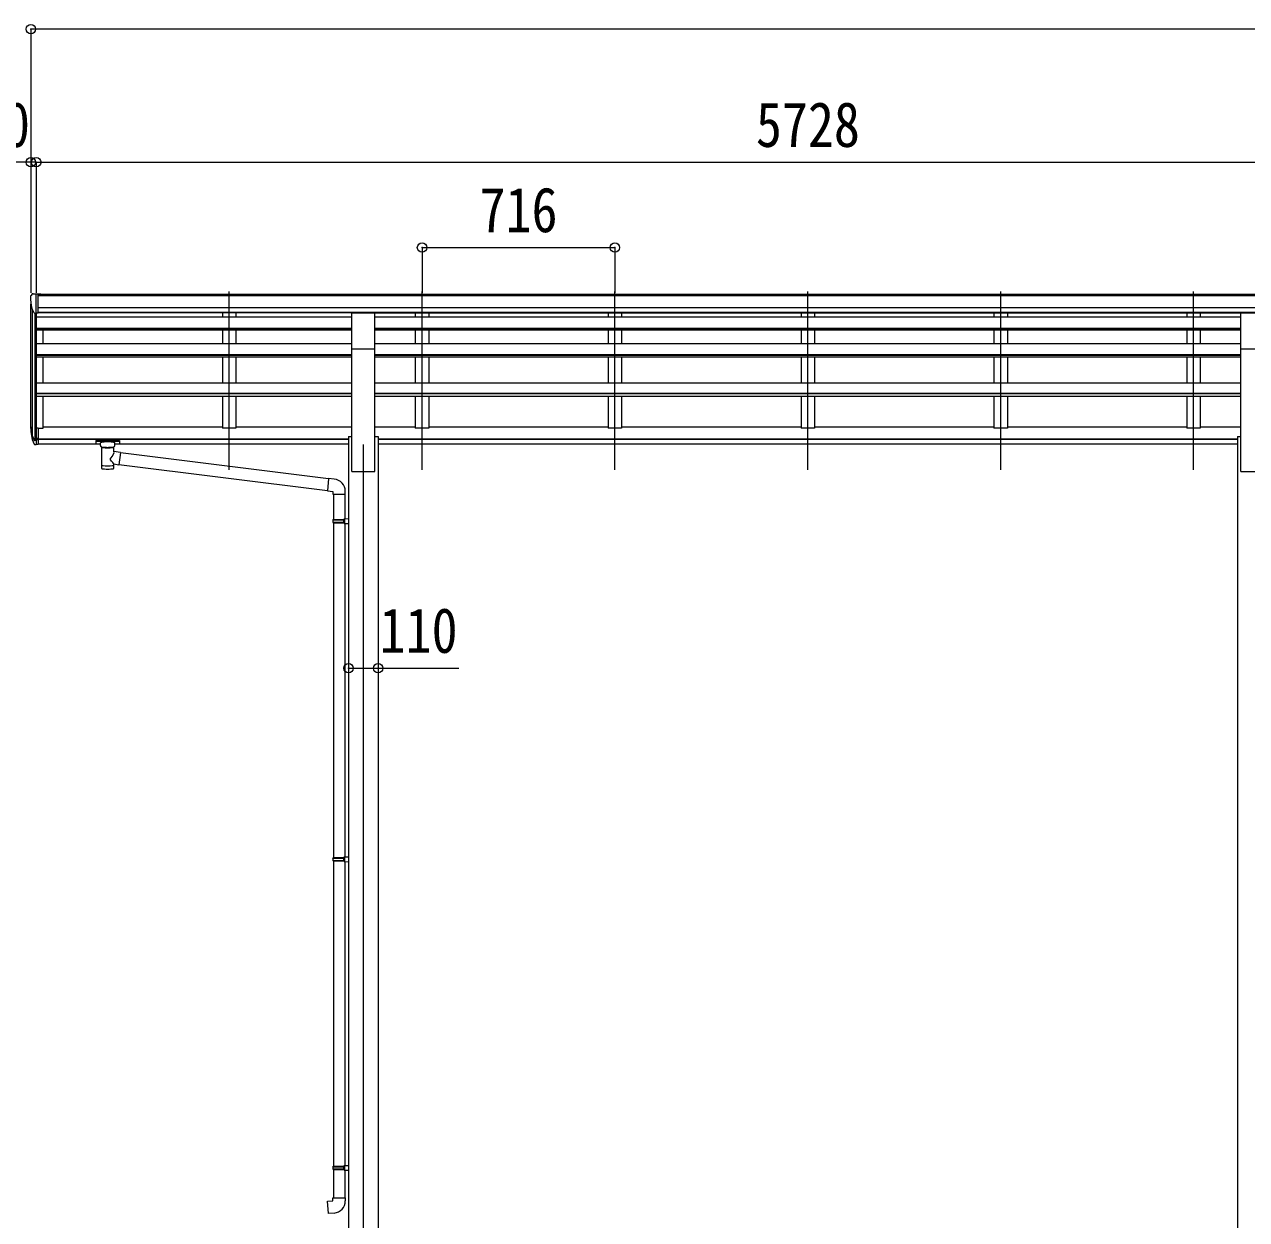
# Model space of a CAD drawing. Units: millimetres at full size. Extents: x -9783 to 9892, y -6828 to 6752.
# Drawn here: x -3218 to 1318, y -3801 to 637 of the extents above; entities that cross this region are included whole.
import ezdxf
from ezdxf.enums import TextEntityAlignment as Align

# ---------------------------------------------------------------- set-up
doc = ezdxf.new("R2010")
doc.units = ezdxf.units.MM
doc.header["$LTSCALE"] = 35
doc.header["$PDMODE"] = 32
doc.header["$PDSIZE"] = 35
for name, color, linetype, lineweight in [('0-1_本体', 4, 'Continuous', 9), ('0-2_部品', 7, 'Continuous', 9), ('0-8_PARTS2', 2, 'Continuous', 9), ('0-A_寸法', 6, 'Continuous', 9)]:
    doc.layers.add(name, color=color, linetype=linetype, lineweight=lineweight)
doc.styles.add('ＭＳ ゴシック', font='')
doc.styles.get('ＭＳ ゴシック').set_extended_font_data('MS Gothic')

msp = doc.modelspace()

# ---------------------------------------------------------------- linework, layer by layer
at = {"layer": '0-1_本体'}
for p, q in [((-3194.3, -864.36), (-3194.3, -401.96)), ((-3167.8, -365.2), (2537.2, -365.2)), ((-3167.8, -370.56), (2547.2, -370.56)), ((-3190.01, -420.76), (-3190.01, -888.62)), ((-3180.3, -436.11), (-3180.3, -906.62)), ((-3174.3, -435.59), (-3174.3, -862.19)), ((-2002.8, -449.98), (-3174.3, -449.98)), ((-3167.8, -414.08), (2547.2, -414.08)), ((-3167.8, -431.75), (2547.2, -431.75)), ((-2002.8, -434.12), (-3167.8, -434.12)), ((-2483.3, -434.12), (-2483.3, -450.39)), ((-2433.3, -434.12), (-2433.3, -450.39)), ((-1917.8, -434.24), (1297.2, -434.24)), ((1297.2, -449.98), (-1917.8, -449.98)), ((-1767.3, -434.12), (-1767.3, -450.39)), ((-1717.3, -434.12), (-1717.3, -450.39)), ((-1051.3, -434.12), (-1051.3, -450.39)), ((-1001.3, -434.12), (-1001.3, -450.39)), ((-335.3, -434.12), (-335.3, -450.39)), ((-285.3, -434.12), (-285.3, -450.39)), ((380.7, -434.12), (380.7, -450.39)), ((430.7, -434.12), (430.7, -450.39)), ((1096.7, -434.24), (1096.7, -449.98)), ((1146.7, -434.24), (1146.7, -449.98)), ((-3174.3, -491.68), (-2002.8, -491.68)), ((-3174.3, -493.37), (-2002.8, -493.37)), ((-3174.3, -497.78), (-2002.8, -497.78)), ((-3149.3, -548.75), (-3149.3, -497.78)), ((-2483.3, -497.78), (-2483.3, -503.55)), ((-2483.3, -497.78), (-2483.3, -548.75)), ((-2433.3, -497.78), (-2433.3, -503.55)), ((-2433.3, -497.78), (-2433.3, -548.75)), ((-1917.8, -491.68), (1297.2, -491.68)), ((-1917.8, -493.37), (1297.2, -493.37)), ((-1917.8, -497.78), (1297.2, -497.78)), ((-1767.3, -497.78), (-1767.3, -503.55)), ((-1767.3, -497.78), (-1767.3, -548.75)), ((-1717.3, -497.78), (-1717.3, -548.77)), ((-1717.3, -498.19), (-1717.3, -503.96)), ((-1051.3, -497.78), (-1051.3, -548.77)), ((-1051.3, -498.19), (-1051.3, -503.96)), ((-1001.3, -497.78), (-1001.3, -548.77)), ((-1001.3, -498.19), (-1001.3, -503.96)), ((-335.3, -497.78), (-335.3, -548.77)), ((-335.3, -498.19), (-335.3, -503.96)), ((-285.3, -497.78), (-285.3, -548.77)), ((-285.3, -498.19), (-285.3, -503.96)), ((380.7, -497.78), (380.7, -548.77)), ((380.7, -498.19), (380.7, -503.96)), ((430.7, -497.78), (430.7, -548.77)), ((430.7, -498.19), (430.7, -503.96)), ((1096.7, -497.78), (1096.7, -548.77)), ((1096.7, -498.19), (1096.7, -503.96)), ((1146.7, -497.78), (1146.7, -548.77)), ((1146.7, -498.19), (1146.7, -503.96)), ((-3174.3, -548.77), (-2002.8, -548.77)), ((-3174.3, -589.42), (-2002.8, -589.42)), ((-2002.8, -1023.62), (-2002.8, -567.99)), ((-1917.8, -548.77), (1297.2, -548.77)), ((-1917.8, -1023.62), (-1917.8, -567.99)), ((-1917.8, -589.42), (1297.2, -589.42)), ((1297.2, -1023.62), (1297.2, -567.99)), ((-3174.3, -591.1), (-2002.8, -591.1)), ((-3174.3, -597.82), (-2002.8, -597.82)), ((-3149.3, -694.5), (-3149.3, -597.81)), ((-2483.3, -597.81), (-2483.3, -694.5)), ((-2433.3, -597.81), (-2433.3, -694.5)), ((-1917.8, -591.1), (1297.2, -591.1)), ((-1917.8, -597.82), (1297.2, -597.82)), ((-1767.3, -597.81), (-1767.3, -694.5)), ((-1717.3, -597.81), (-1717.3, -694.5)), ((-1051.3, -598.22), (-1051.3, -694.5)), ((-1001.3, -598.22), (-1001.3, -694.5)), ((-335.3, -598.22), (-335.3, -694.5)), ((-285.3, -598.22), (-285.3, -694.5)), ((380.7, -598.22), (380.7, -694.5)), ((430.7, -598.22), (430.7, -694.5)), ((1096.7, -598.22), (1096.7, -694.5)), ((1146.7, -598.22), (1146.7, -694.5)), ((-3174.3, -694.5), (-2002.8, -694.5)), ((-1917.8, -694.5), (1297.2, -694.5)), ((-2002.8, -733.96), (-3174.3, -733.96)), ((-2002.8, -735.64), (-3174.3, -735.64)), ((-2002.8, -744.69), (-3174.3, -744.69)), ((-3149.3, -863.02), (-3149.3, -745.1)), ((-2483.3, -744.69), (-2483.3, -863.02)), ((1297.2, -733.96), (-1917.8, -733.96)), ((1297.2, -735.64), (-1917.8, -735.64)), ((1297.2, -744.69), (-1917.8, -744.69)), ((-1767.3, -744.69), (-1767.3, -863.02)), ((-1051.3, -744.69), (-1051.3, -863.02)), ((-335.3, -744.69), (-335.3, -863.02)), ((380.7, -744.69), (380.7, -863.02)), ((1096.7, -744.69), (1096.7, -863.02)), ((-3149.3, -857.8), (-2483.3, -857.8)), ((-2433.3, -857.8), (-2002.8, -857.8)), ((-1917.8, -857.8), (-1767.3, -857.8)), ((-1717.3, -857.8), (-1051.3, -857.8)), ((-1001.3, -857.8), (-335.3, -857.8)), ((-285.3, -857.8), (380.7, -857.8)), ((430.7, -857.8), (1096.7, -857.8)), ((1146.7, -857.8), (1297.2, -857.8)), ((-3167.8, -863.02), (-3149.3, -863.02)), ((-3167.8, -902.11), (-2015.3, -902.11)), ((-3167.8, -903.49), (-2015.3, -903.49)), ((-2015.3, -893.62), (-2002.8, -893.62)), ((-2015.3, -893.62), (-2015.3, -4373.62)), ((-1917.8, -893.62), (-1905.3, -893.62)), ((-1905.3, -893.62), (-1905.3, -4373.62)), ((-1905.3, -902.11), (1284.7, -902.11)), ((-1905.3, -903.49), (1284.7, -903.49)), ((1284.7, -893.62), (1297.2, -893.62)), ((1284.7, -893.62), (1284.7, -4373.62)), ((-3167.8, -920.67), (-2936.3, -920.67)), ((-2882.3, -920.67), (-2015.3, -920.67)), ((-1905.3, -920.67), (1284.7, -920.67)), ((-2002.8, -1023.62), (-1917.8, -1023.62)), ((1297.2, -1023.62), (1382.2, -1023.62))]:
    msp.add_line(p, q, dxfattribs=at)
for points in [[(-2433.3, -744.69), (-2433.3, -863.02), (-2483.3, -863.02)], [(-1717.3, -744.69), (-1717.3, -863.02), (-1767.3, -863.02)], [(-1001.3, -744.69), (-1001.3, -863.02), (-1051.3, -863.02)], [(-285.3, -744.69), (-285.3, -863.02), (-335.3, -863.02)], [(430.7, -744.69), (430.7, -863.02), (380.7, -863.02)], [(1146.7, -744.69), (1146.7, -863.02), (1096.7, -863.02)]]:
    msp.add_lwpolyline(points, dxfattribs=at)
at = {"layer": '0-2_部品'}
for p, q in [((-3196.3, -372.97), (-3196.3, -373.6)), ((-3189.39, -364.17), (-3193.45, -369.98)), ((-3186.3, -363.6), (-3188.63, -363.74)), ((-3186.3, -363.6), (-3167.8, -363.6)), ((-3174.3, -436.59), (-3174.3, -363.6)), ((-3167.8, -363.6), (-3157.8, -363.69)), ((-3167.8, -435.59), (-3167.8, -363.6)), ((-3157.8, -365.2), (-3157.8, -363.69)), ((-3181.92, -434.77), (-3191.2, -418.71)), ((-3174.3, -436.59), (-3179.51, -436.27)), ((-3167.8, -435.59), (-3174.3, -435.59)), ((-2002.8, -433.84), (-1917.8, -433.84)), ((-2002.8, -567.99), (-2002.8, -433.84)), ((-1917.8, -567.99), (-1917.8, -433.84)), ((1297.2, -433.84), (1382.2, -433.84)), ((1297.2, -567.99), (1297.2, -433.84)), ((-2002.8, -567.99), (-1917.8, -567.99)), ((1297.2, -567.99), (1382.2, -567.99)), ((-3191.91, -888.23), (-3181.74, -907.4)), ((-3180.73, -906.15), (-3190.49, -887.73)), ((-3189.32, -905.08), (-3181.74, -922.57)), ((-3174.3, -906.9), (-3179.43, -906.9)), ((-3174.3, -862.19), (-3174.3, -924.07)), ((-3167.8, -862.19), (-3174.3, -862.19)), ((-3167.8, -900.5), (-3174.3, -900.5)), ((-3167.8, -905.9), (-3174.3, -905.9)), ((-3167.8, -862.19), (-3167.8, -923.25)), ((-3174.3, -908.9), (-3179.14, -908.9)), ((-3174.3, -924.07), (-3179.14, -924.07)), ((-3167.8, -923.25), (-3174.3, -923.25)), ((-2952.8, -908.96), (-2952.8, -919.72)), ((-2952.8, -909.15), (-2952.8, -910.7)), ((-2950.8, -908.3), (-2867.8, -908.3)), ((-2950.8, -910.48), (-2867.8, -910.48)), ((-2950.8, -920.39), (-2936.3, -920.39)), ((-2936.3, -927.19), (-2936.3, -916.92)), ((-2932.2, -931.7), (-2932.21, -1011.99)), ((-2886.4, -949.27), (-2886.4, -931.68)), ((-2861.18, -953.18), (-2886.4, -949.26)), ((-2882.3, -927.19), (-2882.3, -916.92)), ((-2882.3, -920.39), (-2867.8, -920.39)), ((-2865.8, -908.96), (-2865.8, -919.72)), ((-2886.38, -1011.99), (-2886.4, -995.36)), ((-2886.4, -995.61), (-2868.2, -998.43)), ((-2861.18, -953.18), (-2868.2, -998.43)), ((-2861.18, -953.18), (-2089.21, -1049.98)), ((-2093.22, -1095.8), (-2868.2, -998.43)), ((-2068.38, -1051.8), (-2089.21, -1049.98)), ((-2073.3, -1107.55), (-2027.3, -1107.55)), ((-2071.3, -1107.55), (-2071.3, -1201.54)), ((-2029.3, -1107.55), (-2029.3, -1198.98)), ((-2027.3, -1107.55), (-2027.3, -1096.63)), ((-2073.3, -1203.54), (-2072.3, -1201.54)), ((-2073.3, -1203.54), (-2029.3, -1203.54)), ((-2073.3, -1203.54), (-2073.3, -1211.54)), ((-2073.3, -1211.54), (-2029.3, -1211.54)), ((-2073.3, -1211.54), (-2072.3, -1213.54)), ((-2072.3, -1201.54), (-2029.3, -1201.54)), ((-2072.3, -1213.54), (-2029.3, -1213.54)), ((-2071.3, -1213.54), (-2071.3, -2457.32)), ((-2033.77, -1203.54), (-2034.2, -1201.54)), ((-2031.3, -1199.04), (-2015.3, -1198.57)), ((-2031.3, -1201.04), (-2031.3, -1199.04)), ((-2031.3, -1201.04), (-2029.3, -1201.04)), ((-2031.3, -1216.04), (-2031.3, -1214.04)), ((-2031.3, -1216.04), (-2015.3, -1216.51)), ((-2029.3, -1216.1), (-2029.3, -2454.76)), ((-2015.3, -1198.57), (-2015.3, -1216.51)), ((-2073.3, -2459.32), (-2072.3, -2457.32)), ((-2073.3, -2459.32), (-2029.3, -2459.32)), ((-2073.3, -2459.32), (-2073.3, -2467.32)), ((-2073.3, -2467.32), (-2029.3, -2467.32)), ((-2073.3, -2467.32), (-2072.3, -2469.32)), ((-2072.3, -2457.32), (-2029.3, -2457.32)), ((-2072.3, -2469.32), (-2029.3, -2469.32)), ((-2071.3, -2469.32), (-2071.3, -3602.89)), ((-2033.77, -2459.32), (-2034.2, -2457.32)), ((-2031.3, -2454.82), (-2015.3, -2454.35)), ((-2031.3, -2456.82), (-2031.3, -2454.82)), ((-2031.3, -2456.82), (-2029.3, -2456.82)), ((-2031.3, -2471.82), (-2031.3, -2469.82)), ((-2031.3, -2471.82), (-2015.3, -2472.29)), ((-2029.3, -2471.87), (-2029.3, -3600.33)), ((-2015.3, -2454.35), (-2015.3, -2472.29)), ((-2073.3, -3604.89), (-2072.3, -3602.89)), ((-2073.3, -3604.89), (-2029.3, -3604.89)), ((-2073.3, -3604.89), (-2073.3, -3612.89)), ((-2073.3, -3612.89), (-2029.3, -3612.89)), ((-2073.3, -3612.89), (-2072.3, -3614.89)), ((-2072.3, -3602.89), (-2029.3, -3602.89)), ((-2072.3, -3614.89), (-2029.3, -3614.89)), ((-2071.3, -3614.89), (-2071.3, -3721.03)), ((-2033.77, -3604.89), (-2034.2, -3602.89)), ((-2031.3, -3600.39), (-2015.3, -3599.92)), ((-2031.3, -3602.39), (-2031.3, -3600.39)), ((-2031.3, -3602.39), (-2029.3, -3602.39)), ((-2031.3, -3617.39), (-2031.3, -3615.39)), ((-2031.3, -3617.39), (-2015.3, -3617.86)), ((-2029.3, -3617.45), (-2029.3, -3721.03)), ((-2015.3, -3599.92), (-2015.3, -3617.86)), ((-2073.3, -3721.03), (-2027.3, -3721.03)), ((-2073.3, -3731.03), (-2073.3, -3721.03)), ((-2027.3, -3721.03), (-2027.3, -3731.94))]:
    msp.add_line(p, q, dxfattribs=at)
for points in [[(-2952.8, -908.96), (-2952.76, -908.77), (-2952.68, -908.63), (-2952.58, -908.54), (-2952.48, -908.48), (-2952.36, -908.43), (-2952.06, -908.37), (-2951.57, -908.32), (-2951.03, -908.3), (-2950.8, -908.3)], [(-2952.8, -919.72), (-2952.76, -919.92), (-2952.68, -920.06), (-2952.58, -920.15), (-2952.48, -920.21), (-2952.36, -920.26), (-2952.06, -920.32), (-2951.57, -920.36), (-2951.03, -920.38), (-2950.8, -920.39)], [(-2936.26, -927.14), (-2936.28, -927.49), (-2936.04, -928.45), (-2935.52, -929.33), (-2934.71, -930.17), (-2933.6, -930.97), (-2932.2, -931.7)], [(-2886.4, -931.68), (-2886.17, -931.59), (-2884.81, -930.85), (-2883.7, -930.01), (-2882.94, -929.14), (-2882.48, -928.24), (-2882.31, -927.36)], [(-2867.8, -908.3), (-2867.45, -908.3), (-2866.92, -908.33), (-2866.47, -908.38), (-2866.16, -908.46), (-2865.99, -908.56), (-2865.87, -908.69), (-2865.81, -908.87), (-2865.8, -908.96)], [(-2867.8, -920.39), (-2867.45, -920.38), (-2866.92, -920.36), (-2866.47, -920.31), (-2866.16, -920.23), (-2865.99, -920.13), (-2865.87, -919.99), (-2865.81, -919.81), (-2865.8, -919.72)], [(-2089.21, -1049.98), (-2093.22, -1095.8), (-2073.3, -1097.55), (-2073.3, -1107.55)], [(-2033.77, -1203.54), (-2033.77, -1211.54), (-2034.2, -1213.54)], [(-2031.3, -1214.04), (-2029.3, -1214.04), (-2029.3, -1201.04)], [(-2033.77, -2459.32), (-2033.77, -2467.32), (-2034.2, -2469.32)], [(-2031.3, -2469.82), (-2029.3, -2469.82), (-2029.3, -2456.82)], [(-2033.77, -3604.89), (-2033.77, -3612.89), (-2034.2, -3614.89)], [(-2031.3, -3615.39), (-2029.3, -3615.39), (-2029.3, -3602.39)], [(-2068.38, -3776.77), (-2089.21, -3778.59), (-2093.22, -3732.77), (-2073.3, -3731.03)]]:
    msp.add_lwpolyline(points, dxfattribs=at)
for centre, radius, start, end in [((-3193.3, -372.97), 3, 93, 180), ((-2994.3, -373.6), 202, 180, 192.90261), ((-3188.57, -364.74), 1, 93.5, 145), ((-3179.32, -433.27), 3, 210, 266.5), ((-3105.64, -866.06), 89.07, 174.49576, 194.41188), ((-3106.35, -861.78), 88.05, 177.22392, 197.21071), ((-3061.08, -869), 133.22, 183.27987, 195.71302), ((-3179.43, -905.4), 1.5, 210, 270), ((-3179.14, -905.9), 3, 210, 270), ((-3179.14, -921.07), 3, 210, 270), ((-2072.3, -1096.63), 45, 0, 85), ((-2072.3, -3731.94), 45, 275, 0)]:
    msp.add_arc(centre, radius, start, end, dxfattribs=at)
for centre, major_axis, ratio, start_param, end_param in [((-2950.8, -910.7), (2, 0), 0.109601, 1.5707963, 3.1415927), ((-2909.3, -916.92), (27, 0), 0.122176, 6.2831853, 9.424778), ((-2909.29, -932.15), (-22.91, 0.42), 0.072511, 0.0008029, 1.5715993), ((-2909.29, -933.77), (-22.91, 0.42), 0.072511, 0.0008029, 1.5715993), ((-2909.31, -932.15), (22.92, 0.42), 0.07247, 4.71158, 6.2823764), ((-2909.31, -933.77), (22.92, 0.42), 0.07247, 4.71158, 6.2823764), ((-2909.3, -975.81), (-22.81, -26.62), 0.234429, 1.6855472, 3.1268519), ((-2898.3, -927.19), (16, 0), 0.361356, 6.2636979, 6.2831853), ((-2867.8, -910.7), (2, 0), 0.109601, 0, 1.5707963), ((-2906.74, -973.16), (20.32, -22.25), 0.045535, 0.0389954, 1.3075346), ((-2909.3, -1011.99), (22.92, 0), 0.101955, 3.1415499, 6.2833984), ((-2909.3, -999.55), (22.91, 0), 0.122865, 3.1415927, 6.2831853)]:
    msp.add_ellipse(centre, major_axis=major_axis, ratio=ratio, start_param=start_param, end_param=end_param, dxfattribs=at)
at = {"layer": '0-8_PARTS2'}
for p, q in [((-2458.3, -1017.42), (-2458.3, -354.9)), ((-1742.3, -1017.42), (-1742.3, -354.9)), ((-1026.3, -1017.42), (-1026.3, -354.9)), ((-310.3, -1017.42), (-310.3, -354.9)), ((405.7, -1017.42), (405.7, -354.9)), ((1121.7, -1017.42), (1121.7, -354.9)), ((-1960.3, -923.63), (-1960.3, -4473.63))]:
    msp.add_line(p, q, dxfattribs=at)
at = {"layer": '0-A_寸法'}
for p, q in [((-3194.3, 619.03), (-3194.3, -359.45)), ((8301.7, 619.03), (-3194.3, 619.03)), ((-3194.3, 124.73), (-3394.3, 124.73)), ((-3194.3, 124.73), (-3194.3, -359.45)), ((-3174.3, 124.73), (-3194.3, 124.73)), ((-3174.3, 124.73), (-3174.3, -359.45)), ((-3174.3, 124.73), (-3174.3, -359.45)), ((-3174.3, 124.73), (2553.7, 124.73)), ((-1742.3, -191.89), (-1026.3, -191.89)), ((-1742.3, -191.89), (-1742.3, -359.45)), ((-1026.3, -191.89), (-1026.3, -359.45)), ((-2015.3, -1753.81), (-1905.3, -1753.81)), ((-1905.3, -1753.81), (-1605.3, -1753.81))]:
    msp.add_line(p, q, dxfattribs=at)
for p in [(-3194.3, 619.03), (-3194.3, 124.73), (-3174.3, 124.73), (-1742.3, -191.89), (-1026.3, -191.89), (-2015.3, -1753.81), (-1905.3, -1753.81)]:
    msp.add_point(p, dxfattribs=at)

# ---------------------------------------------------------------- texts
at = {"layer": '0-A_寸法', "color": 7, "style": 'ＭＳ ゴシック', "width": 0.85}
for s, p in [('20', (-3390.55, 131.73)), ('5728', (-502.8, 131.73)), ('716', (-1528.67, -184.89)), ('110', (-1899.67, -1746.81))]:
    msp.add_text(s, height=166.8, dxfattribs=at).set_placement(p, align=Align.BOTTOM_LEFT)

doc.saveas('drawing.dxf')
